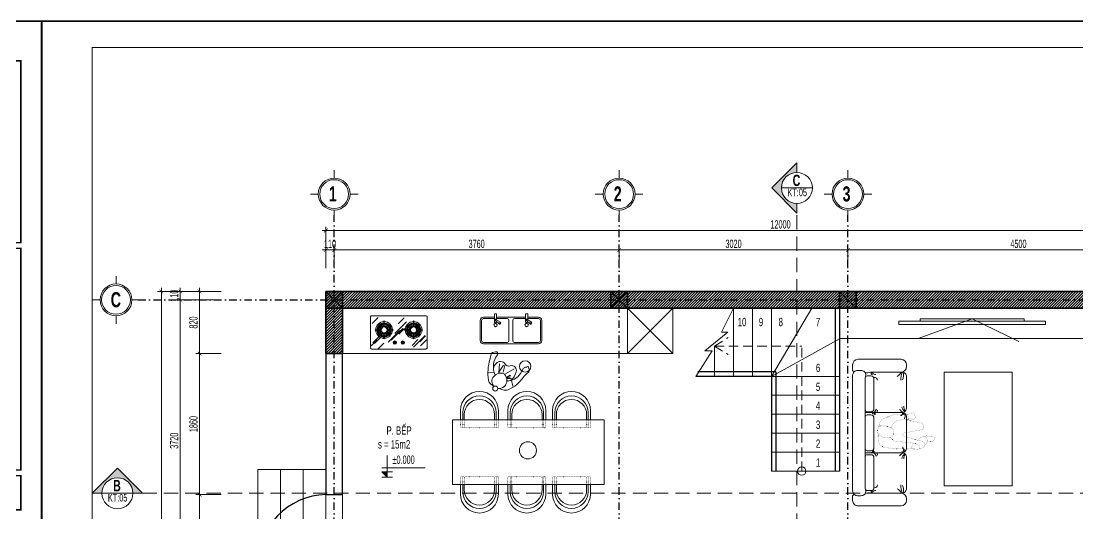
# Model space of a CAD drawing. Header units: inches. Extents: x 274208 to 641690, y -81912 to 129129.
# Drawn here: x 426850 to 440796, y 97563 to 104067 of the extents above; entities that cross this region are included whole.
import ezdxf
from ezdxf.enums import TextEntityAlignment as Align

# ---------------------------------------------------------------- set-up
doc = ezdxf.new("R2010")
doc.units = ezdxf.units.IN
doc.header["$MEASUREMENT"] = 0
doc.header["$PDMODE"] = 3
for name, pattern in [('$1$HIDDEN', [0.375, 0.25, -0.125]), ('ACAD_ISO07W100', [3, 0, -3]), ('DASHDOT', [1, 0.5, -0.25, 0, -0.25]), ('DOT', [0.25, 0, -0.25])]:
    doc.linetypes.add(name, pattern=pattern)
for name, color, linetype, lineweight in [('01.Cut', 255, 'Continuous', 35), ('02.Thay', 145, 'Continuous', 20), ('03.Manh', 251, 'Continuous', 13), ('05.Text', 253, 'Continuous', 18), ('06.betong', 2, 'Continuous', 35), ('07.noithat', 250, 'Continuous', 9), ('08.Dim', 156, 'Continuous', 15), ('09.Hatch', 250, 'Continuous', 5), ('11.Khung bo', 32, 'Continuous', 50), ('12.Khung', 36, 'Continuous', 25), ('DIM', 252, 'Continuous', 20), ('NN_KI HIEU', 22, 'Continuous', 18)]:
    doc.layers.add(name, color=color, linetype=linetype, lineweight=lineweight)
for name, color, linetype in [('07.Cua', 75, 'Continuous'), ('3', 2, 'Continuous'), ('NET VUA', 143, 'Continuous'), ('text', 7, 'Continuous'), ('TRUC', 250, 'DASHDOT')]:
    doc.layers.add(name, color=color, linetype=linetype)
doc.layers.add('Tpl_Bound', color=1, linetype='Continuous', plot=False)
doc.styles.add('AVANTH', font='')
doc.styles.add('AVANTHB', font='')
doc.styles.add('TT5_Text Dim', font='hoatbif.shx', dxfattribs={"width": 0.6})
doc.styles.get('AVANTH').set_extended_font_data('.VnAvantH')
doc.styles.get('AVANTHB').set_extended_font_data('.VnAvantH', bold=True)
doc.dimstyles.new('TT5_Dim 1-50', dxfattribs={"dimscale": 50, "dimtxt": 2.2, "dimasz": 1, "dimexe": 1, "dimexo": 0.5, "dimgap": 0.5, "dimtad": 1, "dimdec": 0, "dimzin": 0, "dimdsep": 46, "dimtxsty": 'TT5_Text Dim', "dimblk": 'ARCHTICK', "dimcen": 0, "dimdle": 1, "dimclrd": 256, "dimclre": 256, "dimclrt": 1, "dimadec": 0, "dimazin": 0, "dimtfac": 0.015, "dimtdec": 0, "dimtix": 1, "dimtmove": 2, "dimatfit": 3, "dimldrblk": 'DOT', "dimfxl": 1, "dimtolj": 1, "dimtzin": 0, "dimlwd": -1, "dimlwe": -1, "dimarcsym": 1})

# ---------------------------------------------------------------- blocks, each defined once
blk = doc.blocks.new('\xad3yjrtuktyl')
at = {"layer": '06.betong'}
blk.add_hatch(color=0, dxfattribs=at).paths.add_polyline_path([(-110, -110), (110, -110), (110, 110), (-110, 110)])
at = {"layer": '06.betong', "color": 0}
for p, q in [((-110, 110), (110, -110)), ((-110, -110), (110, 110))]:
    blk.add_line(p, q, dxfattribs=at)
blk.add_lwpolyline([(-110, -110), (110, -110), (110, 110), (-110, 110)], close=True, dxfattribs=at)
blk = doc.blocks.new('BỎNUA')
for p, q in [((-198, 178), (-340, 178)), ((213, 178), (-171, 178)), ((385, 178), (240, 178)), ((-385, -132), (-385, 132)), ((430, -132), (430, 132)), ((385, -178), (-340, -178))]:
    blk.add_line(p, q)
for centre, start, end in [((-340, 132), 90, 180), ((385, 132), 0, 90), ((-340, -132), 180, 270), ((385, -132), 270, 0)]:
    blk.add_arc(centre, 45, start, end)
at = {"layer": '03.Manh'}
for p, q in [((-198, 158), (-340, 158)), ((-190, 147), (-249, 110)), ((-198, 145), (-198, 220)), ((-171, 220), (-198, 220)), ((-171, 109), (-171, 220)), ((-25, 158), (-171, 158)), ((213, 158), (75, 158)), ((221, 147), (162, 110)), ((213, 145), (213, 220)), ((240, 220), (213, 220)), ((240, 109), (240, 220)), ((385, 158), (240, 158)), ((-365, -132), (-365, 132)), ((-249, 110), (-232, 86)), ((-232, 86), (-183, 134)), ((-198, 109), (-198, 119)), ((0, -132), (0, 132)), ((50, -132), (50, 132)), ((162, 110), (179, 86)), ((179, 86), (228, 134)), ((213, 109), (213, 119)), ((410, -132), (410, 132)), ((-25, -158), (-340, -158)), ((385, -158), (75, -158))]:
    blk.add_line(p, q, dxfattribs=at)
for centre, radius in [((-185, 142), 7.79), ((226, 142), 7.79), ((-184, 73), 23.1), ((-184, 73), 19.5), ((226, 73), 23.1), ((226, 73), 19.5)]:
    blk.add_circle(centre, radius, dxfattribs=at)
for centre, radius, start, end in [((-340, 132), 25, 90, 180), ((-25, 132), 25, 0, 90), ((75, 132), 25, 90, 180), ((385, 132), 25, 0, 90), ((-237, 100), 15.5, 140.6785, 288.7976), ((-184, 116), 14.9, 204.7829, 334.8957), ((174, 100), 15.5, 140.6785, 288.7976), ((227, 116), 14.9, 204.7829, 334.8957), ((-340, -132), 25, 180, 270), ((-25, -132), 25, 270, 0), ((75, -132), 25, 180, 270), ((385, -132), 25, 270, 0)]:
    blk.add_arc(centre, radius, start, end, dxfattribs=at)
blk = doc.blocks.new('DAU BEP')
for p, q in [((-69, 76), (-104, 59)), ((6, 102), (55, 115)), ((157, -20), (188, 66)), ((-80, -108), (-162, -94)), ((-17, -104), (-19, -223)), ((-17, -111), (34, -210)), ((40, -116), (52, -208)), ((69, -99), (180, -175)), ((86, -56), (145, -80)), ((89, -48), (138, -53)), ((91, -58), (134, -89)), ((94, -35), (155, -47)), ((302, -198), (266, -121)), ((374, -156), (333, -110)), ((283, -168), (283, -168)), ((283, -168), (283, -168)), ((378, -173), (372, -208)), ((373, -162), (373, -162)), ((-149, -285), (-142, -340)), ((-89, -376), (-126, -361))]:
    blk.add_line(p, q)
for centre, radius in [((-45, 107), 33), ((320, -222), 75.1)]:
    blk.add_circle(centre, radius)
for centre, radius, start, end in [((467, -144), 631, 166.2466, 191.474), ((-68, -13), 80.3, 116.4439, 166.2466), ((-3, 7), 96, 130.2212, 216.4225), ((-3, 7), 96, 39.4047, 96.0523), ((79, 18), 99.9, 61.2681, 104.0777), ((-17, -5), 115, 310.6679, 39.4047), ((-96, -301), 464, 28.8991, 61.2681), ((150, -202), 249, 148.1234, 213.2995), ((28, 30), 135, 216.4225, 267.2981), ((24, -54), 50.8, 267.2981, 310.6679), ((89, -204), 195, 24.9026, 87.5237), ((150, -155), 59.8, 244.5373, 15.6817), ((7, -163), 202, 6.7768, 46.618), ((479, 16), 193, 208.8991, 220.8154), ((-367, -314), 220, 7.4131, 11.4741), ((27, -143), 122, 185.4667, 222.6135), ((-4, -186), 70.4, 214.3837, 323.8775), ((99, -262), 58, 64.5373, 143.8774), ((325, -188), 25.1, 204.9026, 299.0643), ((354, -204), 17.9, 197.8256, 349.5378), ((358, -170), 20, 349.5378, 40.8154), ((-116, -336), 26.7, 187.413, 247.9553), ((-79, -353), 25.3, 247.9553, 33.2995)]:
    blk.add_arc(centre, radius, start, end)
blk = doc.blocks.new('BEP TU')
at = {"color": 250}
for p, q in [((-286, 170), (-208, 247)), ((-132, 203), (-127, 203)), ((-132, 130), (-132, 203)), ((-127, 130), (-127, 203)), ((11, 36), (166, 191)), ((57, 166), (134, 244)), ((263, 203), (258, 203)), ((258, 130), (258, 203)), ((263, 130), (263, 203)), ((-174, 88), (-246, 88)), ((-246, 88), (-246, 83)), ((-174, 83), (-246, 83)), ((-183, 113), (-177, 108)), ((-183, 57), (-177, 63)), ((-178, 120), (-168, 109)), ((-178, 50), (-168, 61)), ((-164, 134), (-153, 123)), ((-164, 36), (-153, 47)), ((-157, 138), (-152, 133)), ((-157, 32), (-152, 37)), ((-132, 40), (-132, -33)), ((-127, 40), (-127, -33)), ((-107, 133), (-102, 138)), ((-107, 37), (-102, 32)), ((-105, 123), (-95, 134)), ((-105, 47), (-95, 36)), ((-91, 109), (-81, 120)), ((-91, 61), (-81, 50)), ((-85, 88), (-11, 88)), ((-85, 83), (-11, 83)), ((-81, 108), (-76, 113)), ((-81, 63), (-76, 57)), ((-77, -77), (77, 77)), ((-38, -49), (117, 106)), ((-11, 88), (-11, 83)), ((65, 27), (142, 105)), ((142, 88), (142, 83)), ((215, 88), (142, 88)), ((215, 83), (142, 83)), ((212, 108), (207, 113)), ((212, 63), (207, 57)), ((222, 109), (212, 120)), ((222, 61), (212, 50)), ((236, 123), (226, 134)), ((236, 47), (226, 36)), ((238, 133), (233, 138)), ((238, 37), (233, 32)), ((258, 40), (258, -33)), ((258, -144), (413, 10)), ((263, 40), (263, -33)), ((288, 138), (283, 133)), ((288, 32), (283, 37)), ((295, 134), (284, 123)), ((295, 36), (284, 47)), ((309, 120), (299, 109)), ((309, 50), (299, 61)), ((305, 88), (377, 88)), ((305, 83), (377, 83)), ((314, 113), (308, 108)), ((314, 57), (308, 63)), ((341, -70), (418, 8)), ((377, 88), (377, 83)), ((-299, -126), (-222, -48)), ((-277, -84), (-199, -7)), ((-255, -93), (-178, -16)), ((-209, -165), (-131, -88)), ((-132, -33), (-127, -33)), ((9, -67), (9, -98)), ((17, -67), (17, -98)), ((114, -67), (114, -98)), ((122, -67), (122, -98)), ((240, -119), (318, -41)), ((263, -33), (258, -33)), ((352, -125), (429, -47))]:
    blk.add_line(p, q, dxfattribs=at)
blk.add_lwpolyline([(-290, -167), (420, -167, 0.414214), (440, -147), (440, 253, 0.414214), (420, 273), (-290, 273, 0.414214), (-310, 253), (-310, -147, 0.414214)], format="xyb", close=True)
for centre, radius in [((-200, 125), 3.58), ((-194, 134), 3.58), ((-129, 85), 39), ((260, 85), 39), ((333, 117), 3.58), ((337, 106), 3.58), ((13, -82), 22.5), ((118, -82), 22.5)]:
    blk.add_circle(centre, radius, dxfattribs=at)
for centre, radius, start, end in [((-129, 85), 110, 91.3023, 178.6977), ((-129, 85), 95, 91.5918, 178.4082), ((-129, 85), 85, 91.6854, 178.3146), ((-129, 85), 75, 91.9102, 178.0898), ((-129, 85), 60, 92.388, 177.612), ((-129, 85), 110, 1.3023, 88.6977), ((-129, 85), 95, 1.5918, 88.4082), ((-129, 85), 85, 1.6854, 88.3146), ((-129, 85), 75, 1.9102, 88.0898), ((-129, 85), 60, 2.388, 87.612), ((260, 85), 110, 91.3023, 178.6977), ((260, 85), 95, 91.5918, 178.4082), ((260, 85), 85, 91.6854, 178.3146), ((260, 85), 75, 91.9102, 178.0898), ((260, 85), 60, 92.388, 177.612), ((260, 85), 110, 1.3023, 88.6977), ((260, 85), 95, 1.5918, 88.4082), ((260, 85), 85, 1.6854, 88.3146), ((260, 85), 75, 1.9102, 88.0898), ((260, 85), 60, 2.388, 87.612), ((-129, 85), 110, 181.3023, 268.6977), ((-129, 85), 95, 181.5918, 268.4082), ((-129, 85), 85, 181.6854, 268.3146), ((-129, 85), 75, 181.9102, 268.0898), ((-129, 85), 60, 182.388, 267.612), ((-129, 85), 53, 154.8539, 177.2964), ((-129, 85), 53, 182.7036, 205.1461), ((-129, 85), 45, 147.8396, 176.8153), ((-175, 85), 2.64, 288.751, 71.249), ((-129, 85), 45, 183.1847, 212.1604), ((-129, 85), 45, 93.1847, 122.1604), ((-129, 85), 45, 237.8396, 266.8153), ((-129, 85), 53, 92.7036, 115.1461), ((-129, 85), 53, 244.8539, 267.2964), ((-129, 130), 2.52, 186.7354, 353.2646), ((-129, 39), 2.69, 21.7885, 158.2115), ((-129, 85), 53, 64.8539, 87.2964), ((-129, 85), 45, 57.8396, 86.8153), ((-129, 85), 75, 271.9102, 358.0898), ((-129, 85), 60, 272.388, 357.612), ((-129, 85), 85, 271.6854, 358.3146), ((-129, 85), 110, 271.3023, 358.6977), ((-129, 85), 95, 271.5918, 358.4082), ((-129, 85), 45, 273.1847, 302.1604), ((-129, 85), 53, 272.7036, 295.1461), ((-129, 85), 45, 3.1847, 32.1604), ((-129, 85), 45, 327.8396, 356.8153), ((-84, 85), 2.67, 110.5507, 249.4493), ((-129, 85), 53, 2.7036, 25.1461), ((-129, 85), 53, 334.8539, 357.2964), ((260, 85), 110, 181.3023, 268.6977), ((260, 85), 95, 181.5918, 268.4082), ((260, 85), 85, 181.6854, 268.3146), ((260, 85), 75, 181.9102, 268.0898), ((260, 85), 60, 182.388, 267.612), ((260, 85), 53, 154.8539, 177.2964), ((260, 85), 53, 182.7036, 205.1461), ((260, 85), 45, 147.8396, 176.8153), ((215, 85), 2.63, 288.412, 71.588), ((260, 85), 45, 183.1847, 212.1604), ((260, 85), 45, 93.1847, 122.1604), ((260, 85), 45, 237.8396, 266.8153), ((260, 85), 53, 92.7036, 115.1461), ((260, 85), 53, 244.8539, 267.2964), ((260, 130), 2.51, 183.9579, 356.0421), ((260, 39), 2.63, 17.9418, 162.0582), ((260, 85), 53, 64.8539, 87.2964), ((260, 85), 45, 57.8396, 86.8153), ((260, 85), 85, 271.6854, 358.3146), ((260, 85), 75, 271.9102, 358.0898), ((260, 85), 60, 272.388, 357.612), ((260, 85), 110, 271.3023, 358.6977), ((260, 85), 95, 271.5918, 358.4082), ((260, 85), 45, 273.1847, 302.1604), ((260, 85), 53, 272.7036, 295.1461), ((260, 85), 45, 3.1847, 32.1604), ((260, 85), 45, 327.8396, 356.8153), ((306, 85), 2.58, 104.2945, 255.7055), ((260, 85), 53, 2.7036, 25.1461), ((260, 85), 53, 334.8539, 357.2964), ((13, -82), 18.5, 111.3237, 248.6763), ((7, -67), 2, 0, 111.3237), ((7, -98), 2, 248.6763, 0), ((19, -67), 2, 68.6763, 180), ((19, -98), 2, 180, 291.3237), ((13, -82), 18.5, 291.3237, 68.6763), ((118, -82), 18.5, 111.3237, 248.6763), ((112, -67), 2, 0, 111.3237), ((112, -98), 2, 248.6763, 0), ((124, -67), 2, 68.6763, 180), ((124, -98), 2, 180, 291.3237), ((118, -82), 18.5, 291.3237, 68.6763)]:
    blk.add_arc(centre, radius, start, end, dxfattribs=at)
blk = doc.blocks.new('100')
at = {"layer": '11.Khung bo', "const_width": 26.7}
for points in [[(1860913, -945240), (1860913, -916940), (1896063, -916940), (1896063, -945240)], [(1896213, -920140), (1896213, -916940), (1901213, -916940), (1901213, -920140)], [(1896213, -924140), (1901213, -924140), (1901213, -920240), (1896213, -920240)], [(1896213, -924840), (1901213, -924840), (1901213, -924240), (1896213, -924240)]]:
    blk.add_lwpolyline(points, close=True, dxfattribs=at)
at = {"layer": '12.Khung', "color": 1}
blk.add_lwpolyline([(1901579, -945940), (1901579, -916240), (1859580, -916240), (1859580, -945940)], close=True, dxfattribs=at)
blk = doc.blocks.new('tivisss')
at = {"layer": '03.Manh'}
for points in [[(-833, 26), (1103, 26), (1103, -18), (-833, -18)], [(-553, 60), (823, 60), (823, 26), (-553, 26)]]:
    blk.add_lwpolyline(points, close=True, dxfattribs=at)
for points in [[(135, 60), (-563, -197)], [(135, 60), (753, -241)]]:
    blk.add_lwpolyline(points, dxfattribs=at)
blk = doc.blocks.new('n1')
at = {"linetype": 'ACAD_ISO07W100', "ltscale": 2}
for p, q in [((-323.4, 77.8), (-328.8, 68.8)), ((-192, 109.1), (-310.5, 86.8)), ((-216.3, 112.5), (-151.2, 103.5)), ((-209.5, 148), (-136.1, 147.1)), ((-98, 138.9), (-39, 113.1)), ((-314.8, 36.6), (-187.5, 9.6)), ((-91.5, 45.8), (-99.1, 63.7)), ((1.3, 45.3), (-4.3, 70.7)), ((4.6, 7.5), (-1.3, -50.7)), ((-392, -8), (-354.4, -8.2)), ((-339.7, -77.6), (-361.5, -47.9)), ((-321.8, -49), (-186.9, -12.3)), ((-130.4, -53.1), (-266.4, -63)), ((-87.9, -24.5), (-101.1, -38.9)), ((-301.6, -102), (-321.3, -97.1))]:
    blk.add_line(p, q, dxfattribs=at)
for centre, radius, start, end in [((-245.9, 141.5), 18.3, 54.67965, 181.5275), ((-209, 193.6), 45.6, 234.6796, 269.3282), ((-307, 68), 19.1, 100.6656, 149.0846), ((-252, 127.8), 15.1, 153.6513, 276.933), ((-278, 140.6), 13.8, 333.6514, 1.5275), ((-234.3, -18.3), 132, 82.18697, 96.933), ((-280, 158.6), 72.4, 321.1992, 351.5452), ((-160.3, 37.6), 66.5, 23.04101, 82.18697), ((-137.3, 49.3), 97.8, 66.3214, 89.32817), ((-63.3, 57.7), 60.4, 12.418, 66.3214), ((-310.3, 57.7), 21.6, 149.0846, 258.0295), ((-189.9, -1.4), 11.3, 285.2198, 78.02954), ((-72.5, 11.5), 39.2, 107.462, 252.5295), ((35.1, -330.7), 397.9, 100.3698, 107.462), ((-29.7, 23.5), 37.9, 321.6066, 100.3698), ((-392.1, -27), 19, 89.74235, 265.904), ((-296.6, 1307), 1356.4, 265.904, 267.2566), ((-298.6, -60.7), 64.2, 127.6401, 168.4577), ((-354.8, -91.7), 83.6, 38.17874, 89.74235), ((-315.2, -73), 24.9, 105.2198, 255.9617), ((-308.7, -52.3), 28.8, 297.216, 314.0771), ((-263.8, -98.6), 35.7, 94.17282, 134.0771), ((-343, -109), 98.2, 3.12177, 28.39356), ((-133.6, -9.2), 44, 274.1728, 317.4697), ((-60.9, 48.3), 77.8, 252.5295, 321.6066), ((-55.6, -45.2), 54.6, 277.4184, 354.1692), ((-287.9, -92.6), 16.6, 117.2159, 273.481), ((-295, 23.6), 133, 273.481, 285.8265), ((-250.9, -131.9), 28.7, 84.93316, 105.8265), ((-167.2, 812.1), 919.1, 264.9332, 277.4184)]:
    blk.add_arc(centre, radius, start, end, dxfattribs=at)
blk = doc.blocks.new('SAGAGA')
at = {"layer": '03.Manh'}
for p, q in [((-971, 472), (-971, -94)), ((-874, 545), (-897, 545)), ((-800, 74), (-800, 472)), ((-333, 545), (-738, 545)), ((-268, 0), (-268, 486)), ((199, 545), (-206, 545)), ((265, 0), (265, 486)), ((730, 545), (327, 545)), ((797, 472), (797, 74)), ((892, 545), (871, 545)), ((966, -94), (966, 472)), ((723, 0), (-726, 0)), ((-725, 0), (-306, 0)), ((210, 0), (-210, 0)), ((-821, -102), (-821, -58)), ((830, -102), (830, -58)), ((-897, -167), (-824, -167)), ((-759, -167), (768, -167)), ((833, -167), (892, -167))]:
    blk.add_line(p, q, dxfattribs=at)
for centre, radius, start, end in [((-897, 472), 73.6, 90, 180), ((-874, 472), 73.6, 0, 90), ((-738, 483), 62, 90, 182.986), ((-334, 479), 66.2, 359.3701, 90.6589), ((-206, 483), 62, 90, 182.986), ((199, 479), 66.2, 359.3701, 90.6589), ((327, 483), 62, 90, 182.986), ((731, 479), 66.2, 359.3701, 90.6589), ((871, 472), 73.6, 90, 180), ((892, 472), 73.6, 0, 90), ((-759, -54), 62, 90, 182.986), ((-970, 22), 178, 351.9068, 16.978), ((768, -54), 62, 357.014, 90), ((-897, -94), 73.6, 180, 270), ((-759, -105), 62, 177.014, 270), ((768, -105), 62, 270, 2.986), ((892, -94), 73.6, 270, 0), ((-853, -117), 58.4, 299.8875, 327.5778), ((862, -117), 58.4, 212.4222, 240.1125)]:
    blk.add_arc(centre, radius, start, end, dxfattribs=at)
at = {"layer": '09.Hatch'}
for p, q in [((-759, 8), (-726, 0)), ((-752, 74), (-752, 27)), ((-319, 114), (-712, 114)), ((-279, 27), (-279, 74)), ((-237, 27), (-237, 74)), ((-196, 114), (196, 114)), ((237, 74), (237, 27)), ((289, 27), (289, 74)), ((735, 0), (316, 0)), ((329, 114), (722, 114)), ((768, 8), (735, 0)), ((762, 74), (762, 27))]:
    blk.add_line(p, q, dxfattribs=at)
for centre, radius, start, end in [((-679, 927), 458, 254.648, 268.2531), ((-835, 377), 101, 26.981, 69.4264), ((-763, 369), 137, 62.3074, 104.4754), ((-344, 614), 105, 266.8507, 302.528), ((-360, 568), 87.9, 281.0585, 329.4144), ((-419, 572), 163, 312.8056, 334.7801), ((-254, 467), 26, 353.806, 121.1252), ((-255, 481), 25.6, 42.4018, 109.0215), ((-220, 436), 89.8, 66.6804, 115.12), ((186, 542), 48.4, 266.8239, 351.51), ((223, 519), 23.1, 297.5349, 16.7693), ((217, 502), 37.4, 324.7387, 39.9895), ((413, 572), 163, 205.2199, 227.1944), ((354, 568), 87.9, 210.5856, 258.9415), ((337, 614), 105, 237.472, 273.1493), ((672, 927), 458, 271.7469, 285.352), ((757, 369), 137, 75.5246, 117.6926), ((829, 377), 101, 110.5736, 153.019), ((-827, 138), 58.1, 297.14, 2.9971), ((-691, 121), 41, 92.484, 190.5942), ((-329, 84), 65.2, 19.251, 76.0279), ((-293, 138), 24.9, 0.7274, 103.8684), ((290, 138), 24.9, 76.1316, 179.2726), ((326, 84), 65.2, 103.9721, 160.749), ((684, 121), 41, 349.4058, 87.516), ((820, 138), 58.1, 177.0029, 242.86), ((-789, 99), 23.5, 241.7244, 355.7257), ((-712, 74), 40.5, 90, 180), ((-725, 27), 27, 180, 270), ((-319, 74), 40.5, 0, 90), ((-306, 27), 27, 270, 0), ((-37, -126), 334, 128.2501, 133.6865), ((-288, 130), 45.3, 296.2905, 356.4009), ((-196, 74), 40.5, 90, 180), ((-210, 27), 27, 180, 270), ((196, 74), 40.5, 0, 90), ((210, 27), 27, 270, 0), ((176, 43), 91.4, 15.0981, 51.9029), ((182, 53), 90.7, 23.9215, 50.058), ((329, 74), 40.5, 90, 180), ((316, 27), 27, 180, 270), ((722, 74), 40.5, 0, 90), ((735, 27), 27, 270, 0), ((782, 99), 23.5, 184.2743, 298.2756), ((916, 44), 123, 165.9739, 202.6001)]:
    blk.add_arc(centre, radius, start, end, dxfattribs=at)
blk = doc.blocks.new('rtrtr')
for p, q in [((1188584, 32411), (1188711, 32411)), ((1188614, 32381), (1188711, 32381)), ((1188640, 32361), (1188711, 32361)), ((1189689, 32411), (1189561, 32411)), ((1189659, 32381), (1189561, 32381)), ((1189633, 32361), (1189561, 32361)), ((1188614, 31941), (1188711, 31941)), ((1188640, 31961), (1188711, 31961)), ((1189633, 31961), (1189561, 31961)), ((1189659, 31941), (1189561, 31941)), ((1188711, 31911), (1188584, 31911)), ((1189561, 31911), (1189689, 31911)), ((1188584, 31785), (1188711, 31785)), ((1188614, 31755), (1188711, 31755)), ((1188640, 31735), (1188711, 31735)), ((1189689, 31785), (1189561, 31785)), ((1189659, 31755), (1189561, 31755)), ((1189633, 31735), (1189561, 31735)), ((1188711, 31285), (1188584, 31285)), ((1188614, 31315), (1188711, 31315)), ((1188640, 31335), (1188711, 31335)), ((1189633, 31335), (1189561, 31335)), ((1189659, 31315), (1189561, 31315)), ((1189561, 31285), (1189689, 31285)), ((1188584, 31196), (1188711, 31196)), ((1188614, 31166), (1188711, 31166)), ((1188640, 31146), (1188711, 31146)), ((1189689, 31196), (1189561, 31196)), ((1189659, 31166), (1189561, 31166)), ((1189633, 31146), (1189561, 31146)), ((1188711, 30696), (1188584, 30696)), ((1188614, 30726), (1188711, 30726)), ((1188640, 30746), (1188711, 30746)), ((1189633, 30746), (1189561, 30746)), ((1189659, 30726), (1189561, 30726)), ((1189561, 30696), (1189689, 30696))]:
    blk.add_line(p, q)
at = {"linetype": 'DOT', "ltscale": 20}
for p, q in [((1188712, 32411), (1188804, 32411)), ((1188712, 32381), (1188804, 32381)), ((1188712, 32361), (1188804, 32361)), ((1188814, 32401), (1188814, 32371)), ((1189459, 32401), (1189459, 32371)), ((1189560, 32411), (1189469, 32411)), ((1189560, 32381), (1189469, 32381)), ((1189560, 32361), (1189469, 32361)), ((1188814, 32341), (1188814, 31981)), ((1189459, 32341), (1189459, 31981)), ((1188712, 31961), (1188804, 31961)), ((1188712, 31941), (1188804, 31941)), ((1188814, 31951), (1188814, 31921)), ((1189459, 31951), (1189459, 31921)), ((1189560, 31961), (1189469, 31961)), ((1189560, 31941), (1189469, 31941)), ((1188804, 31911), (1188712, 31911)), ((1189469, 31911), (1189560, 31911)), ((1188712, 31785), (1188804, 31785)), ((1188712, 31755), (1188804, 31755)), ((1188712, 31735), (1188804, 31735)), ((1188814, 31775), (1188814, 31745)), ((1188814, 31715), (1188814, 31355)), ((1189459, 31775), (1189459, 31745)), ((1189459, 31715), (1189459, 31355)), ((1189560, 31785), (1189469, 31785)), ((1189560, 31755), (1189469, 31755)), ((1189560, 31735), (1189469, 31735)), ((1188712, 31335), (1188804, 31335)), ((1188712, 31315), (1188804, 31315)), ((1188804, 31285), (1188712, 31285)), ((1188814, 31325), (1188814, 31295)), ((1189459, 31325), (1189459, 31295)), ((1189560, 31335), (1189469, 31335)), ((1189560, 31315), (1189469, 31315)), ((1189469, 31285), (1189560, 31285)), ((1188712, 31196), (1188804, 31196)), ((1188712, 31166), (1188804, 31166)), ((1188712, 31146), (1188804, 31146)), ((1188814, 31186), (1188814, 31156)), ((1188814, 31126), (1188814, 30766)), ((1189459, 31186), (1189459, 31156)), ((1189459, 31126), (1189459, 30766)), ((1189560, 31196), (1189469, 31196)), ((1189560, 31166), (1189469, 31166)), ((1189560, 31146), (1189469, 31146)), ((1188712, 30746), (1188804, 30746)), ((1188712, 30726), (1188804, 30726)), ((1188804, 30696), (1188712, 30696)), ((1188814, 30736), (1188814, 30706)), ((1189459, 30736), (1189459, 30706)), ((1189560, 30746), (1189469, 30746)), ((1189560, 30726), (1189469, 30726)), ((1189469, 30696), (1189560, 30696))]:
    blk.add_line(p, q, dxfattribs=at)
blk.add_lwpolyline([(1188711, 32517), (1189561, 32517), (1189561, 30517), (1188711, 30517)], close=True)
blk.add_circle((1189112, 31521), 113)
for centre, radius, start, end in [((1188584, 32161), 250, 90, 270), ((1188614, 32161), 220, 90, 270), ((1188640, 32161), 200, 90, 270), ((1189633, 32161), 200, 270, 90), ((1189659, 32161), 220, 270, 90), ((1189689, 32161), 250, 270, 90), ((1188584, 31535), 250, 90, 270), ((1188614, 31535), 220, 90, 270), ((1188640, 31535), 200, 90, 270), ((1189633, 31535), 200, 270, 90), ((1189659, 31535), 220, 270, 90), ((1189689, 31535), 250, 270, 90), ((1188584, 30946), 250, 90, 270), ((1188614, 30946), 220, 90, 270), ((1188640, 30946), 200, 90, 270), ((1189633, 30946), 200, 270, 90), ((1189659, 30946), 220, 270, 90), ((1189689, 30946), 250, 270, 90)]:
    blk.add_arc(centre, radius, start, end)
for centre, radius, start, end in [((1188794, 32341), 20, 360, 90), ((1188804, 32401), 10, 360, 90), ((1188804, 32391), 10, 270, 360), ((1188804, 32371), 10, 270, 360), ((1189469, 32401), 10, 90, 180), ((1189469, 32391), 10, 180, 270), ((1189469, 32371), 10, 180, 270), ((1189479, 32341), 20, 90, 180), ((1188794, 31981), 20, 270, 360), ((1188804, 31951), 10, 360, 90), ((1188804, 31931), 10, 360, 90), ((1189479, 31981), 20, 180, 270), ((1189469, 31951), 10, 90, 180), ((1189469, 31931), 10, 90, 180), ((1188804, 31921), 10, 270, 360), ((1189469, 31921), 10, 180, 270), ((1188794, 31715), 20, 360, 90), ((1188804, 31775), 10, 360, 90), ((1188804, 31765), 10, 270, 360), ((1188804, 31745), 10, 270, 360), ((1189469, 31775), 10, 90, 180), ((1189469, 31765), 10, 180, 270), ((1189469, 31745), 10, 180, 270), ((1189479, 31715), 20, 90, 180), ((1188794, 31355), 20, 270, 360), ((1188804, 31325), 10, 360, 90), ((1188804, 31305), 10, 360, 90), ((1188804, 31295), 10, 270, 360), ((1189479, 31355), 20, 180, 270), ((1189469, 31325), 10, 90, 180), ((1189469, 31305), 10, 90, 180), ((1189469, 31295), 10, 180, 270), ((1188794, 31126), 20, 360, 90), ((1188804, 31186), 10, 360, 90), ((1188804, 31176), 10, 270, 360), ((1188804, 31156), 10, 270, 360), ((1189469, 31186), 10, 90, 180), ((1189469, 31176), 10, 180, 270), ((1189469, 31156), 10, 180, 270), ((1189479, 31126), 20, 90, 180), ((1188794, 30766), 20, 270, 360), ((1188804, 30736), 10, 360, 90), ((1188804, 30716), 10, 360, 90), ((1188804, 30706), 10, 270, 360), ((1189479, 30766), 20, 180, 270), ((1189469, 30736), 10, 90, 180), ((1189469, 30716), 10, 90, 180), ((1189469, 30706), 10, 180, 270)]:
    blk.add_arc(centre, radius, start, end, dxfattribs=at)
blk = doc.blocks.new('_ARCHTICK')
at = {"color": 0, "linetype": 'ByBlock', "const_width": 0.15}
blk.add_lwpolyline([(-0.5, -0.5), (0.5, 0.5)], dxfattribs=at)
blk = doc.blocks.new('*D86')
at = {"layer": '08.Dim', "transparency": 16777216}
for p, q in [((430872, 101046), (430822, 101046)), ((430872, 100806), (430872, 101096)), ((430872, 101046), (430982, 101046)), ((430982, 100806), (430982, 101096)), ((430982, 101046), (431032, 101046))]:
    blk.add_line(p, q, dxfattribs=at)
at = {"layer": 'Defpoints', "color": 0, "transparency": 16777216}
for p in [(430982, 101046), (430872, 100781), (430982, 100781)]:
    blk.add_point(p, dxfattribs=at)
at = {"layer": '08.Dim', "transparency": 16777216, "xscale": 50, "yscale": 50, "zscale": 50}
blk.add_blockref('_ARCHTICK', (430872, 101046), dxfattribs=at)
at = {"layer": '08.Dim', "transparency": 16777216, "xscale": 50, "yscale": 50, "zscale": 50, "rotation": 180}
blk.add_blockref('_ARCHTICK', (430982, 101046), dxfattribs=at)
at = {"layer": '08.Dim', "color": 1, "transparency": 16777216, "insert": (430927, 101126), "char_height": 110, "attachment_point": 5, "style": 'TT5_Text Dim'}
blk.add_mtext('\\A1;110', dxfattribs=at)
blk = doc.blocks.new('_DOT')
at = {"color": 1, "linetype": 'ByBlock'}
blk.add_line((-0.5, 0), (-1, 0), dxfattribs=at)
at = {"color": 1, "linetype": 'ByBlock', "const_width": 0.5}
blk.add_lwpolyline([(-0.25, 0, 1), (0.25, 0, 1)], format="xyb", close=True, dxfattribs=at)
blk = doc.blocks.new('*D87')
at = {"layer": '08.Dim', "transparency": 16777216}
for p, q in [((430932, 101046), (434792, 101046)), ((430982, 100806), (430982, 101096)), ((434742, 100806), (434742, 101096))]:
    blk.add_line(p, q, dxfattribs=at)
at = {"layer": 'Defpoints', "color": 0, "transparency": 16777216}
for p in [(434742, 101046), (430982, 100781), (434742, 100781)]:
    blk.add_point(p, dxfattribs=at)
at = {"layer": '08.Dim', "transparency": 16777216, "xscale": 50, "yscale": 50, "zscale": 50, "rotation": 180}
blk.add_blockref('_ARCHTICK', (430982, 101046), dxfattribs=at)
at = {"layer": '08.Dim', "transparency": 16777216, "xscale": 50, "yscale": 50, "zscale": 50}
blk.add_blockref('_ARCHTICK', (434742, 101046), dxfattribs=at)
at = {"layer": '08.Dim', "color": 1, "transparency": 16777216, "insert": (432862, 101126), "char_height": 110, "attachment_point": 5, "style": 'TT5_Text Dim'}
blk.add_mtext('\\A1;3760', dxfattribs=at)
blk = doc.blocks.new('*D88')
at = {"layer": '08.Dim', "transparency": 16777216}
for p, q in [((434692, 101046), (437812, 101046)), ((434742, 100806), (434742, 101096)), ((437762, 100806), (437762, 101096))]:
    blk.add_line(p, q, dxfattribs=at)
at = {"layer": 'Defpoints', "color": 0, "transparency": 16777216}
for p in [(437762, 101046), (434742, 100781), (437762, 100781)]:
    blk.add_point(p, dxfattribs=at)
at = {"layer": '08.Dim', "transparency": 16777216, "xscale": 50, "yscale": 50, "zscale": 50, "rotation": 180}
blk.add_blockref('_ARCHTICK', (434742, 101046), dxfattribs=at)
at = {"layer": '08.Dim', "transparency": 16777216, "xscale": 50, "yscale": 50, "zscale": 50}
blk.add_blockref('_ARCHTICK', (437762, 101046), dxfattribs=at)
at = {"layer": '08.Dim', "color": 1, "transparency": 16777216, "insert": (436252, 101126), "char_height": 110, "attachment_point": 5, "style": 'TT5_Text Dim'}
blk.add_mtext('\\A1;3020', dxfattribs=at)
blk = doc.blocks.new('*D89')
at = {"layer": '08.Dim', "transparency": 16777216}
for p, q in [((437712, 101046), (442312, 101046)), ((437762, 100806), (437762, 101096)), ((442262, 100806), (442262, 101096))]:
    blk.add_line(p, q, dxfattribs=at)
at = {"layer": 'Defpoints', "color": 0, "transparency": 16777216}
for p in [(442262, 101046), (437762, 100781), (442262, 100781)]:
    blk.add_point(p, dxfattribs=at)
at = {"layer": '08.Dim', "transparency": 16777216, "xscale": 50, "yscale": 50, "zscale": 50, "rotation": 180}
blk.add_blockref('_ARCHTICK', (437762, 101046), dxfattribs=at)
at = {"layer": '08.Dim', "transparency": 16777216, "xscale": 50, "yscale": 50, "zscale": 50}
blk.add_blockref('_ARCHTICK', (442262, 101046), dxfattribs=at)
at = {"layer": '08.Dim', "color": 1, "transparency": 16777216, "insert": (440012, 101126), "char_height": 110, "attachment_point": 5, "style": 'TT5_Text Dim'}
blk.add_mtext('\\A1;4500', dxfattribs=at)
blk = doc.blocks.new('*D91')
at = {"layer": '08.Dim', "transparency": 16777216}
for p, q in [((430822, 101303), (442922, 101303)), ((430872, 100806), (430872, 101353)), ((442872, 100806), (442872, 101353))]:
    blk.add_line(p, q, dxfattribs=at)
at = {"layer": 'Defpoints', "color": 0, "transparency": 16777216}
for p in [(442872, 101303), (430872, 100781), (442872, 100781)]:
    blk.add_point(p, dxfattribs=at)
at = {"layer": '08.Dim', "transparency": 16777216, "xscale": 50, "yscale": 50, "zscale": 50, "rotation": 180}
blk.add_blockref('_ARCHTICK', (430872, 101303), dxfattribs=at)
at = {"layer": '08.Dim', "transparency": 16777216, "xscale": 50, "yscale": 50, "zscale": 50}
blk.add_blockref('_ARCHTICK', (442872, 101303), dxfattribs=at)
at = {"layer": '08.Dim', "color": 1, "transparency": 16777216, "insert": (436872, 101383), "char_height": 110, "attachment_point": 5, "style": 'TT5_Text Dim'}
blk.add_mtext('\\A1;12000', dxfattribs=at)
blk = doc.blocks.new('*D92')
at = {"layer": '08.Dim', "transparency": 16777216}
for p, q in [((429489, 100498), (429155, 100498)), ((429205, 100548), (429205, 99628)), ((429489, 99678), (429155, 99678))]:
    blk.add_line(p, q, dxfattribs=at)
at = {"layer": 'Defpoints', "color": 0, "transparency": 16777216}
for p in [(429514, 100498), (429205, 99678), (429514, 99678)]:
    blk.add_point(p, dxfattribs=at)
at = {"layer": '08.Dim', "transparency": 16777216, "xscale": 50, "yscale": 50, "zscale": 50}
for p, rotation in [((429205, 100498), 90), ((429205, 99678), 270)]:
    blk.add_blockref('_ARCHTICK', p, dxfattribs=dict(at, rotation=rotation))
at = {"layer": '08.Dim', "color": 1, "transparency": 16777216, "insert": (429125, 100088), "char_height": 110, "attachment_point": 5, "rotation": 90, "style": 'TT5_Text Dim'}
blk.add_mtext('\\A1;820', dxfattribs=at)
blk = doc.blocks.new('*D93')
at = {"layer": '08.Dim', "transparency": 16777216}
for p, q in [((429205, 99728), (429205, 97768)), ((429489, 99678), (429155, 99678)), ((429489, 97818), (429155, 97818))]:
    blk.add_line(p, q, dxfattribs=at)
at = {"layer": 'Defpoints', "color": 0, "transparency": 16777216}
for p in [(429514, 99678), (429205, 97818), (429514, 97818)]:
    blk.add_point(p, dxfattribs=at)
at = {"layer": '08.Dim', "transparency": 16777216, "xscale": 50, "yscale": 50, "zscale": 50}
for p, rotation in [((429205, 99678), 90), ((429205, 97818), 270)]:
    blk.add_blockref('_ARCHTICK', p, dxfattribs=dict(at, rotation=rotation))
at = {"layer": '08.Dim', "color": 1, "transparency": 16777216, "insert": (429125, 98748), "char_height": 110, "attachment_point": 5, "rotation": 90, "style": 'TT5_Text Dim'}
blk.add_mtext('\\A1;1860', dxfattribs=at)
blk = doc.blocks.new('*D94')
at = {"layer": '08.Dim', "transparency": 16777216}
for p, q in [((429489, 97818), (429155, 97818)), ((429205, 97868), (429205, 96838)), ((429489, 96888), (429155, 96888))]:
    blk.add_line(p, q, dxfattribs=at)
at = {"layer": 'Defpoints', "color": 0, "transparency": 16777216}
for p in [(429514, 97818), (429205, 96888), (429514, 96888)]:
    blk.add_point(p, dxfattribs=at)
at = {"layer": '08.Dim', "transparency": 16777216, "xscale": 50, "yscale": 50, "zscale": 50}
for p, rotation in [((429205, 97818), 90), ((429205, 96888), 270)]:
    blk.add_blockref('_ARCHTICK', p, dxfattribs=dict(at, rotation=rotation))
at = {"layer": '08.Dim', "color": 1, "transparency": 16777216, "insert": (429125, 97353), "char_height": 110, "attachment_point": 5, "rotation": 90, "style": 'TT5_Text Dim'}
blk.add_mtext('\\A1;930', dxfattribs=at)
blk = doc.blocks.new('*D96')
at = {"layer": '08.Dim', "transparency": 16777216}
for p, q in [((429489, 100498), (428901, 100498)), ((428951, 100498), (428951, 100548)), ((428951, 100498), (428951, 100388)), ((429489, 100388), (428901, 100388)), ((428951, 100388), (428951, 100338))]:
    blk.add_line(p, q, dxfattribs=at)
at = {"layer": 'Defpoints', "color": 0, "transparency": 16777216}
for p in [(429514, 100498), (428951, 100388), (429514, 100388)]:
    blk.add_point(p, dxfattribs=at)
at = {"layer": '08.Dim', "transparency": 16777216, "xscale": 50, "yscale": 50, "zscale": 50}
for p, rotation in [((428951, 100498), 270), ((428951, 100388), 90)]:
    blk.add_blockref('_ARCHTICK', p, dxfattribs=dict(at, rotation=rotation))
at = {"layer": '08.Dim', "color": 1, "transparency": 16777216, "insert": (428871, 100443), "char_height": 110, "attachment_point": 5, "rotation": 90, "style": 'TT5_Text Dim'}
blk.add_mtext('\\A1;110', dxfattribs=at)
blk = doc.blocks.new('*D97')
at = {"layer": '08.Dim', "transparency": 16777216}
for p, q in [((428951, 100438), (428951, 96618)), ((429489, 100388), (428901, 100388)), ((429489, 96668), (428901, 96668))]:
    blk.add_line(p, q, dxfattribs=at)
at = {"layer": 'Defpoints', "color": 0, "transparency": 16777216}
for p in [(429514, 100388), (428951, 96668), (429514, 96668)]:
    blk.add_point(p, dxfattribs=at)
at = {"layer": '08.Dim', "transparency": 16777216, "xscale": 50, "yscale": 50, "zscale": 50}
for p, rotation in [((428951, 100388), 90), ((428951, 96668), 270)]:
    blk.add_blockref('_ARCHTICK', p, dxfattribs=dict(at, rotation=rotation))
at = {"layer": '08.Dim', "color": 1, "transparency": 16777216, "insert": (428871, 98528), "char_height": 110, "attachment_point": 5, "rotation": 90, "style": 'TT5_Text Dim'}
blk.add_mtext('\\A1;3720', dxfattribs=at)
blk = doc.blocks.new('*D100')
at = {"layer": '08.Dim', "transparency": 16777216}
for p, q in [((429489, 100498), (428651, 100498)), ((428701, 100548), (428701, 93448)), ((429489, 93498), (428651, 93498))]:
    blk.add_line(p, q, dxfattribs=at)
at = {"layer": 'Defpoints', "color": 0, "transparency": 16777216}
for p in [(429514, 100498), (428701, 93498), (429514, 93498)]:
    blk.add_point(p, dxfattribs=at)
at = {"layer": '08.Dim', "transparency": 16777216, "xscale": 50, "yscale": 50, "zscale": 50}
for p, rotation in [((428701, 100498), 90), ((428701, 93498), 270)]:
    blk.add_blockref('_ARCHTICK', p, dxfattribs=dict(at, rotation=rotation))
at = {"layer": '08.Dim', "color": 1, "transparency": 16777216, "insert": (428621, 96998), "char_height": 110, "attachment_point": 5, "rotation": 90, "style": 'TT5_Text Dim'}
blk.add_mtext('\\A1;7000', dxfattribs=at)
blk = doc.blocks.new('DANHTRUC')
for p, q in [((980383, -947347), (980383, -947137)), ((979963, -947767), (979753, -947767)), ((980803, -947767), (981013, -947767)), ((980383, -948187), (980383, -948397))]:
    blk.add_line(p, q)
for radius in [420, 380]:
    blk.add_circle((980383, -947767), radius)
blk = doc.blocks.new('A$C4E7C6F34')
at = {"layer": 'DIM'}
blk.add_hatch(color=256, dxfattribs=at).paths.add_polyline_path([(-38, 0), (-38, 138), (-178, 138)])
for p, q in [((-38, 576), (-38, 0)), ((964, 248), (-178, 248)), ((-178, 138), (101, 138)), ((-178, 138), (-38, 0)), ((-178, 0), (101, 0))]:
    blk.add_line(p, q, dxfattribs=at)
at = {"layer": 'text', "style": 'TT5_Text Dim', "flags": 8}
blk.add_attdef('%%P0.000', text='', height=220, dxfattribs=at).set_placement((102, 461), align=Align.MIDDLE_LEFT)

msp = doc.modelspace()

# ---------------------------------------------------------------- hatches: boundary and pattern name
at = {"layer": '09.Hatch'}
for points in [[(437088.8, 102069.1), (437088.8, 102197.3), (436756.2, 101864.6), (437088.8, 101531.9), (437088.8, 101660.1, -0.4142136), (436884.3, 101864.6, -0.4142136)], [(428325.2, 97834.6), (428453.3, 97834.6), (428120.7, 98167.3), (427788, 97834.6), (427916.1, 97834.6, -0.4142136), (428120.7, 98039.2, -0.4142136)]]:
    msp.add_hatch(color=256, dxfattribs=at).paths.add_polyline_path(points)
h = msp.add_hatch(dxfattribs=at)
h.set_pattern_fill('ANSI31', color=256, scale=200)
h.set_pattern_definition([(45, (430872.354, 93497.585), (-17.67767, 17.67767), [])])
h.paths.add_polyline_path([(430872.4, 100497.6), (430872.4, 99677.6), (431092.4, 99677.6), (431092.4, 100277.6), (434632.4, 100277.6), (440932.4, 100277.6), (440932.4, 100027.6), (441152.4, 100027.6), (441152.4, 100277.6), (442152.4, 100277.6), (442872.4, 100277.6), (442872.4, 100497.6), (434632.4, 100497.6)])
h.paths.add_polyline_path([(431092.4, 96667.6), (434742.4, 96667.6), (434742.4, 96447.6), (434852.4, 96447.6), (434852.4, 96777.6), (431092.4, 96777.6), (431092.4, 96887.6), (430872.4, 96887.6), (430872.4, 93497.6), (432692.4, 93497.6), (432692.4, 93717.6), (431092.4, 93717.6)])
h.paths.add_polyline_path([(434742.4, 93717.6), (433992.4, 93717.6), (433992.4, 93497.6), (435852.4, 93497.6), (435852.4, 93717.6), (434852.4, 93717.6), (434852.4, 95017.6), (436852.4, 95017.6), (436852.4, 95127.6), (434852.4, 95127.6), (434852.4, 95517.6), (434742.4, 95517.6)])
h.paths.add_polyline_path([(438412.4, 93497.6), (438412.4, 93717.6), (437872.4, 93717.6), (437872.4, 96557.6), (437762.4, 96557.6), (437762.4, 95127.6), (437652.4, 95127.6), (437652.4, 95017.6), (437762.4, 95017.6), (437762.4, 93717.6), (436452.4, 93717.6), (436452.4, 93497.6)])
h.paths.add_polyline_path([(442372.4, 93497.6), (443172.4, 93497.6), (443172.4, 93717.6), (442372.4, 93717.6), (442372.4, 94447.6), (442152.4, 94447.6), (442152.4, 93717.6), (441612.4, 93717.6), (441612.4, 93497.6)])
h.paths.add_polyline_path([(442152.4, 96557.6), (442152.4, 96047.6), (442372.4, 96047.6), (442372.4, 96777.6), (441152.4, 96777.6), (441152.4, 97027.6), (440932.4, 97027.6), (440932.4, 96557.6)])

# ---------------------------------------------------------------- linework, layer by layer
at = {"layer": '01.Cut'}
for p, q in [((434632.4, 100277.6), (431092.4, 100277.6)), ((431092.4, 100277.6), (431092.4, 99677.6)), ((431092.4, 99677.6), (430872.4, 99677.6))]:
    msp.add_line(p, q, dxfattribs=at)
for points in [[(434632.4, 100497.6), (430872.4, 100497.6), (430872.4, 99677.6)], [(442872.4, 100277.6), (442872.4, 100497.6), (434632.4, 100497.6)], [(442152.4, 100277.6), (442152.4, 100277.6), (441152.4, 100277.6), (441152.4, 100027.6), (440932.4, 100027.6), (440932.4, 100277.6), (434632.4, 100277.6)]]:
    msp.add_lwpolyline(points, dxfattribs=at)
at = {"layer": '02.Thay'}
for p, q in [((436756.2, 101864.6), (437088.8, 102197.3)), ((437088.8, 102069.1), (437088.8, 102197.3)), ((436756.2, 101864.6), (437088.8, 101531.9)), ((437293.4, 101864.6), (436884.3, 101864.6)), ((437088.8, 101531.9), (437088.8, 101660.1)), ((436093.7, 99960.2), (436252.4, 100277.6)), ((436175.7, 99960.2), (435873.7, 99716.1)), ((436093.7, 99960.2), (436175.7, 99960.2)), ((435752.4, 99377.6), (435971.6, 99716.1)), ((435873.7, 99716.1), (435971.6, 99716.1)), ((428120.7, 98167.3), (427788, 97834.6)), ((428120.7, 98167.3), (428453.3, 97834.6)), ((427788, 97834.6), (427916.1, 97834.6)), ((428325.2, 97834.6), (427916.1, 97834.6)), ((428325.2, 97834.6), (428453.3, 97834.6))]:
    msp.add_line(p, q, dxfattribs=at)
for centre, radius in [((437088.8, 101864.6), 204.5), ((437152.4, 98127.6), 55.6), ((428120.7, 97834.6), 204.5)]:
    msp.add_circle(centre, radius, dxfattribs=at)
at = {"layer": '03.Manh'}
for p, q in [((434852.4, 100277.6), (434852.4, 99677.6)), ((434852.4, 99677.6), (435452.4, 100277.6)), ((435452.4, 99677.6), (434852.4, 100277.6)), ((435452.4, 100277.6), (435452.4, 99677.6)), ((436252.4, 99377.6), (436252.4, 100277.6)), ((436502.4, 99377.6), (436502.4, 100277.6)), ((436752.4, 99377.6), (436752.4, 100277.6)), ((436752.4, 99377.6), (437284, 100277.6)), ((436752.4, 99377.6), (437652.4, 99873)), ((436002.4, 99377.6), (436002.4, 99777.6)), ((435452.4, 99677.6), (431092.4, 99677.6)), ((437652.4, 99377.6), (436752.4, 99377.6)), ((437652.4, 99127.6), (436752.4, 99127.6)), ((437652.4, 98877.6), (436752.4, 98877.6)), ((437652.4, 98627.6), (436752.4, 98627.6)), ((437652.4, 98377.6), (436752.4, 98377.6)), ((437652.4, 98127.6), (436752.4, 98127.6))]:
    msp.add_line(p, q, dxfattribs=at)
at = {"layer": '03.Manh', "ltscale": 200}
msp.add_line((440932.4, 99878), (437652.4, 99878), dxfattribs=at)
msp.add_lwpolyline([(439030.9, 97931.2), (439930.9, 97931.2), (439930.9, 99431.2), (439030.9, 99431.2)], close=True, dxfattribs=at)
at = {"layer": '03.Manh'}
for points in [[(430872.4, 98147.6), (429972.4, 98147.6), (429972.4, 96557.6), (430872.4, 96557.6)], [(430272.4, 96557.6), (430272.4, 98147.6)], [(430572.4, 96557.6), (430572.4, 98147.6)]]:
    msp.add_lwpolyline(points, dxfattribs=at)
msp.add_lwpolyline([(430872.4, 97817.6), (431092.4, 97817.6), (431092.4, 96887.6), (430872.4, 96887.6)], close=True, dxfattribs=at)
at = {"layer": '07.Cua'}
msp.add_lwpolyline([(430872.4, 97817.6, 0.4073684), (429972.4, 96887.6), (430872.4, 96887.6), (430872.4, 96947.6), (429972.4, 96947.6)], format="xyb", dxfattribs=at)
at = {"layer": 'NET VUA'}
for p, q in [((437592.4, 100277.6), (437592.4, 98127.6)), ((437652.4, 100277.6), (437652.4, 98127.6)), ((436812.4, 99437.6), (435782.4, 99437.6)), ((436812.4, 99437.6), (436812.4, 98127.6)), ((436752.4, 99377.6), (435752.4, 99377.6)), ((436752.4, 99377.6), (436752.4, 98127.6))]:
    msp.add_line(p, q, dxfattribs=at)
msp.add_lwpolyline([(430872.4, 97817.6), (431092.4, 97817.6), (431092.4, 99677.6), (430872.4, 99677.6)], close=True, dxfattribs=at)
at = {"layer": 'NN_KI HIEU', "linetype": '$1$HIDDEN', "ltscale": 500}
for p, q in [((436002.4, 99777.6), (436183, 99890.7)), ((436002.4, 99777.6), (437152.4, 99777.6)), ((436002.4, 99777.6), (436183, 99664.4)), ((437152.4, 98127.6), (437152.4, 99777.6))]:
    msp.add_line(p, q, dxfattribs=at)
at = {"layer": 'NN_KI HIEU', "linetype": '$1$HIDDEN', "ltscale": 750}
for points in [[(437088.8, 92036.4), (437088.8, 101563.6)], [(428453.3, 97834.6), (444732.3, 97834.6)]]:
    msp.add_lwpolyline(points, dxfattribs=at)
at = {"layer": 'Tpl_Bound', "color": 1}
for points in [[(395621.6, 81791.8), (395621.6, 104066.6), (427121.3, 104066.6), (427121.3, 81791.8)], [(427121.3, 89216.7), (427121.3, 104066.6), (448121.1, 104066.6), (448121.1, 89216.7)]]:
    msp.add_lwpolyline(points, close=True, dxfattribs=at)
at = {"layer": 'TRUC', "ltscale": 200}
for p, q in [((430982.4, 92012.1), (430982.4, 101505)), ((434742.4, 92012.1), (434742.4, 101505)), ((437762.4, 92012.1), (437762.4, 101505)), ((428396.2, 100387.6), (444762, 100387.6))]:
    msp.add_line(p, q, dxfattribs=at)

# ---------------------------------------------------------------- block references
at = {"layer": '01.Cut'}
for p in [(430982.4, 100387.6), (434742.4, 100387.6), (437762.4, 100387.6)]:
    msp.add_blockref('\xad3yjrtuktyl', p, dxfattribs=at)
at = {"layer": '03.Manh'}
msp.add_blockref('tivisss', (439266.4, 100079.1), dxfattribs=at)
at = {"layer": '03.Manh', "xscale": -1.80000000002221, "yscale": 1.799999999988358, "zscale": 1.799999999999999, "rotation": 358.6539480873806}
msp.add_blockref('n1', (438165, 98620.3), dxfattribs=at)
at = {"layer": '05.Text'}
for name, p, xscale, yscale, zscale in [('100', (-999063.1, 791246.7), 0.75, 0.75, 0.75), ('100', (-502668.5, 562186.6), 0.5, 0.5, 0.5), ('DANHTRUC', (-59209.3, 575667), 0.5, 0.5, 0.5), ('DANHTRUC', (-55449.3, 575667), 0.5, 0.5, 0.5), ('DANHTRUC', (-52429.3, 575667), 0.5, 0.5, 0.5), ('DANHTRUC', (-62088.7, 574270.9), 0.5, 0.5, 0.5)]:
    msp.add_blockref(name, p, dxfattribs=dict(at, xscale=xscale, yscale=yscale, zscale=zscale))
at = {"layer": '07.noithat'}
msp.add_blockref('BEP TU', (431769.6, 99905.6), dxfattribs=at)
at = {"layer": '07.noithat', "xscale": -1}
msp.add_blockref('BỎNUA', (433337.6, 99983.1), dxfattribs=at)
for name, p, rotation in [('DAU BEP', (433162.5, 99319.3), 174.4901302472247), ('rtrtr', (465059.7, 1287512.7), 90)]:
    msp.add_blockref(name, p, dxfattribs=dict(at, rotation=rotation))
at = {"layer": '08.Dim'}
ref = msp.add_blockref('A$C4E7C6F34', (431700.1, 98047.1), dxfattribs=dict(at, xscale=0.5, yscale=0.5, zscale=0.5))
ref.add_attrib('%%P0.000', '%%p0.000', dxfattribs={"layer": 'text', "height": 110, "style": 'TT5_Text Dim', "width": 0.6, "flags": 8}).set_placement((431751.3, 98277.8), align=Align.MIDDLE_LEFT)
at = {"layer": '3', "rotation": 269.9999999999999}
msp.add_blockref('SAGAGA', (437990.8, 98632.6), dxfattribs=at)

# ---------------------------------------------------------------- texts
at = {"layer": '05.Text', "width": 0.7}
for s, height, style, p in [('c', 150, 'AVANTHB', (437083.2, 101964.9)), ('KT:05', 100, 'AVANTH', (437092.3, 101805.6)), ('b', 150, 'AVANTHB', (428115, 97934.9)), ('KT:05', 100, 'AVANTH', (428124.1, 97775.6))]:
    msp.add_text(s, height=height, dxfattribs=dict(at, style=style)).set_placement(p, align=Align.MIDDLE_CENTER)
for s, height, style, p in [('1', 200, 'AVANTHB', (430911.6, 101686)), ('2', 200, 'AVANTHB', (434671.6, 101686)), ('3', 200, 'AVANTHB', (437691.6, 101686)), ('c', 200, 'AVANTHB', (428032.2, 100289.9)), ('10', 110, 'TT5_Text Dim', (436307.3, 100040)), ('9', 110, 'TT5_Text Dim', (436585.7, 100040)), ('8', 110, 'TT5_Text Dim', (436846.5, 100040)), ('7', 110, 'TT5_Text Dim', (437339.1, 100040)), ('6', 110, 'TT5_Text Dim', (437339.1, 99434.7)), ('5', 110, 'TT5_Text Dim', (437339.1, 99184.7)), ('4', 110, 'TT5_Text Dim', (437339.1, 98934.7)), ('P. BÕP', 110, 'TT5_Text Dim', (431671.8, 98608.1)), ('3', 110, 'TT5_Text Dim', (437339.1, 98684.7)), ('s = 15m2', 110, 'TT5_Text Dim', (431559.6, 98425.5)), ('2', 110, 'TT5_Text Dim', (437339.1, 98434.7)), ('1', 110, 'TT5_Text Dim', (437339.1, 98184.7))]:
    msp.add_text(s, height=height, dxfattribs=dict(at, style=style)).set_placement(p)

# ---------------------------------------------------------------- dimensions: what is measured, and where the dimension line sits
at = {"layer": '08.Dim'}
for base, p1, p2, picture, middle in [((442872.4, 101302.6), (430872.4, 100780.9), (442872.4, 100780.9), '*D91', (436872.4, 101382.6)), ((430982.4, 101045.9), (430872.4, 100780.9), (430982.4, 100780.9), '*D86', (430927.4, 101125.9)), ((434742.4, 101045.9), (430982.4, 100780.9), (434742.4, 100780.9), '*D87', (432862.4, 101125.9)), ((437762.4, 101045.9), (434742.4, 100780.9), (437762.4, 100780.9), '*D88', (436252.4, 101125.9)), ((442262.4, 101045.9), (437762.4, 100780.9), (442262.4, 100780.9), '*D89', (440012.4, 101125.9))]:
    dim = msp.add_linear_dim(base=base, p1=p1, p2=p2, dimstyle='TT5_Dim 1-50', dxfattribs=at)
    dim.commit()
    dim.dimension.update_dxf_attribs({"geometry": picture, "text_midpoint": middle})
for base, p1, p2, picture, middle in [((428951, 100387.6), (429514.2, 100497.6), (429514.2, 100387.6), '*D96', (428871, 100442.6)), ((428701, 93497.6), (429514.2, 100497.6), (429514.2, 93497.6), '*D100', (428621, 96997.6)), ((428951, 96667.6), (429514.2, 100387.6), (429514.2, 96667.6), '*D97', (428871, 98527.6)), ((429205.1, 99677.6), (429514.2, 100497.6), (429514.2, 99677.6), '*D92', (429125.1, 100087.6)), ((429205.1, 97817.6), (429514.2, 99677.6), (429514.2, 97817.6), '*D93', (429125.1, 98747.6)), ((429205.1, 96887.6), (429514.2, 97817.6), (429514.2, 96887.6), '*D94', (429125.1, 97352.6))]:
    dim = msp.add_linear_dim(base=base, p1=p1, p2=p2, angle=90, dimstyle='TT5_Dim 1-50', dxfattribs=at)
    dim.commit()
    dim.dimension.update_dxf_attribs({"geometry": picture, "text_midpoint": middle})

doc.saveas('drawing.dxf')
